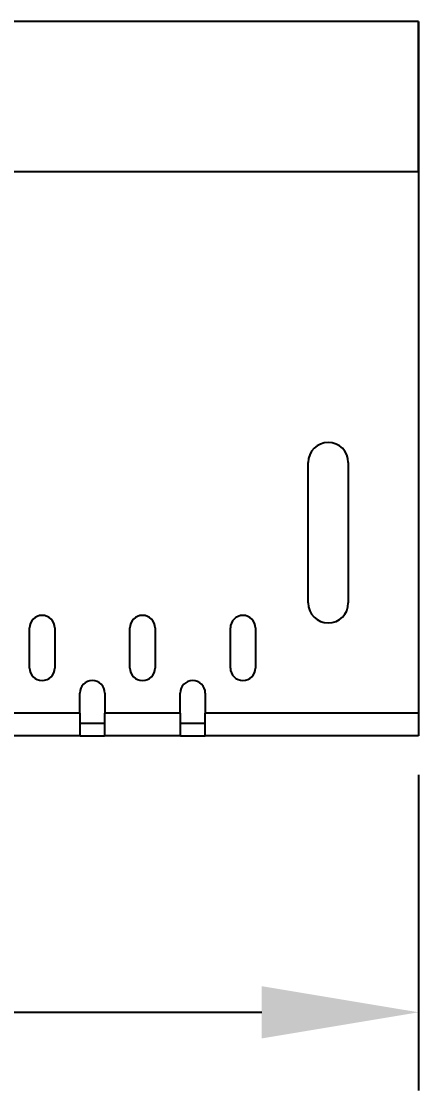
# Model space of a CAD drawing. Header units: millimetres. Extents: x 29006 to 29645, y 5570 to 5801.
# Drawn here: x 29246.02 to 29252.35, y 5641.19 to 5658.25 of the extents above; entities that cross this region are included whole.
import ezdxf

# ---------------------------------------------------------------- set-up
doc = ezdxf.new("R2010")
doc.units = ezdxf.units.MM
doc.styles.add('GOST-2.304_Type-B_italic', font='')
doc.styles.get('GOST-2.304_Type-B_italic').set_extended_font_data('GOST Common', italic=True)
doc.dimstyles.new('ISO-25', dxfattribs={"dimtxt": 2.5, "dimasz": 2.5, "dimexe": 1.25, "dimexo": 0.625, "dimtad": 1, "dimtoh": 1, "dimtxsty": 'GOST-2.304_Type-B_italic', "dimcen": 2.5, "dimadec": 0, "dimazin": 0, "dimtfac": 1, "dimtmove": 0, "dimatfit": 3, "dimfxl": 1, "dimarcsym": 0})

# ---------------------------------------------------------------- blocks, each defined once
blk = doc.blocks.new('*D7')
at = {"color": 0, "linetype": 'ByBlock', "lineweight": -2, "transparency": 16777216}
for p, q in [((29172.349, 5646.737), (29172.349, 5641.188)), ((29252.349, 5646.227), (29252.349, 5641.188)), ((29174.849, 5642.438), (29249.849, 5642.438))]:
    blk.add_line(p, q, dxfattribs=at)
at = {"color": 0, "linetype": 'ByBlock', "transparency": 16777216}
for points in [[(29174.849, 5642.855), (29174.849, 5642.021), (29172.349, 5642.438)], [(29249.849, 5642.855), (29249.849, 5642.021), (29252.349, 5642.438)]]:
    blk.add_solid(points, dxfattribs=at)
at = {"layer": 'Defpoints', "color": 0, "linetype": 'ByBlock', "transparency": 16777216}
for p in [(29172.349, 5647.362), (29252.349, 5646.852), (29252.349, 5642.438)]:
    blk.add_point(p, dxfattribs=at)
at = {"color": 0, "linetype": 'ByBlock', "transparency": 16777216, "insert": (29212.349, 5644.313), "char_height": 2.5, "attachment_point": 5, "style": 'GOST-2.304_Type-B_italic'}
blk.add_mtext('1000', dxfattribs=at)

msp = doc.modelspace()

# ---------------------------------------------------------------- linework, layer by layer
at = {"color": 0, "linetype": 'Continuous'}
for p, q in [((29252.349, 5658.252), (29172.349, 5658.252)), ((29252.349, 5655.852), (29252.349, 5658.252)), ((29252.349, 5655.852), (29172.349, 5655.852)), ((29252.349, 5655.852), (29252.349, 5647.212)), ((29250.589, 5648.972), (29250.589, 5651.212)), ((29251.229, 5651.212), (29251.229, 5648.972)), ((29246.149, 5647.932), (29246.149, 5648.572)), ((29246.549, 5648.572), (29246.549, 5647.932)), ((29247.749, 5647.932), (29247.749, 5648.572)), ((29248.149, 5648.572), (29248.149, 5647.932)), ((29249.349, 5647.932), (29249.349, 5648.572)), ((29249.749, 5648.572), (29249.749, 5647.932)), ((29246.949, 5647.212), (29246.949, 5647.532)), ((29247.349, 5647.532), (29247.349, 5647.212)), ((29248.549, 5647.212), (29248.549, 5647.532)), ((29248.949, 5647.532), (29248.949, 5647.212)), ((29246.949, 5647.212), (29245.749, 5647.212)), ((29246.949, 5647.212), (29246.949, 5646.892)), ((29248.549, 5647.212), (29247.349, 5647.212)), ((29247.349, 5646.892), (29247.349, 5647.212)), ((29248.549, 5647.212), (29248.549, 5646.892)), ((29252.349, 5647.212), (29248.949, 5647.212)), ((29248.949, 5646.892), (29248.949, 5647.212)), ((29252.349, 5647.212), (29252.349, 5646.852)), ((29246.949, 5647.052), (29247.349, 5647.052)), ((29248.549, 5647.052), (29248.949, 5647.052)), ((29246.953, 5646.852), (29245.745, 5646.852)), ((29246.953, 5646.852), (29247.345, 5646.852)), ((29248.553, 5646.852), (29247.345, 5646.852)), ((29248.553, 5646.852), (29248.945, 5646.852)), ((29252.349, 5646.852), (29248.945, 5646.852))]:
    msp.add_line(p, q, dxfattribs=at)
at = {"color": 0}
msp.add_line((29252.349, 5658.252), (29252.349, 5646.852), dxfattribs=at)
at = {"color": 0, "linetype": 'Continuous'}
for centre, radius, start, end in [((29250.909, 5651.212), 0.32, 0, 180), ((29250.909, 5648.972), 0.32, 180, 0), ((29246.349, 5648.572), 0.2, 0, 180), ((29247.949, 5648.572), 0.2, 0, 180), ((29249.549, 5648.572), 0.2, 0, 180), ((29246.349, 5647.932), 0.2, 180, 0), ((29247.949, 5647.932), 0.2, 180, 0), ((29249.549, 5647.932), 0.2, 180, 0), ((29247.149, 5647.532), 0.2, 0, 180), ((29248.749, 5647.532), 0.2, 0, 180)]:
    msp.add_arc(centre, radius, start, end, dxfattribs=at)
for points, knots in [([(29246.949, 5646.892), (29246.949, 5646.879), (29246.95, 5646.869), (29246.952, 5646.855), (29246.953, 5646.852), (29246.953, 5646.852)], [0, 0, 0, 0, 0.5, 0.5, 1, 1, 1, 1]), ([(29247.345, 5646.852), (29247.345, 5646.852), (29247.346, 5646.855), (29247.347, 5646.865), (29247.348, 5646.87), (29247.349, 5646.88), (29247.349, 5646.885), (29247.349, 5646.892)], [0, 0, 0, 0, 0.5, 0.5, 0.75, 0.75, 1, 1, 1, 1]), ([(29248.549, 5646.892), (29248.549, 5646.879), (29248.55, 5646.869), (29248.552, 5646.855), (29248.553, 5646.852), (29248.553, 5646.852)], [0, 0, 0, 0, 0.5, 0.5, 1, 1, 1, 1]), ([(29248.945, 5646.852), (29248.945, 5646.852), (29248.946, 5646.855), (29248.947, 5646.865), (29248.948, 5646.87), (29248.949, 5646.88), (29248.949, 5646.885), (29248.949, 5646.892)], [0, 0, 0, 0, 0.5, 0.5, 0.75, 0.75, 1, 1, 1, 1])]:
    msp.add_open_spline(points, degree=3, knots=knots, dxfattribs=at)

# ---------------------------------------------------------------- dimensions: what is measured, and where the dimension line sits
at = {"color": 0, "linetype": 'ByBlock'}
dim = msp.add_linear_dim(base=(29252.349, 5642.438), p1=(29172.349, 5647.362), p2=(29252.349, 5646.852), text='1000', dimstyle='ISO-25', dxfattribs=at)
dim.commit()
dim.dimension.update_dxf_attribs({"geometry": '*D7', "text_midpoint": (29212.349, 5644.313)})

doc.saveas('drawing.dxf')
